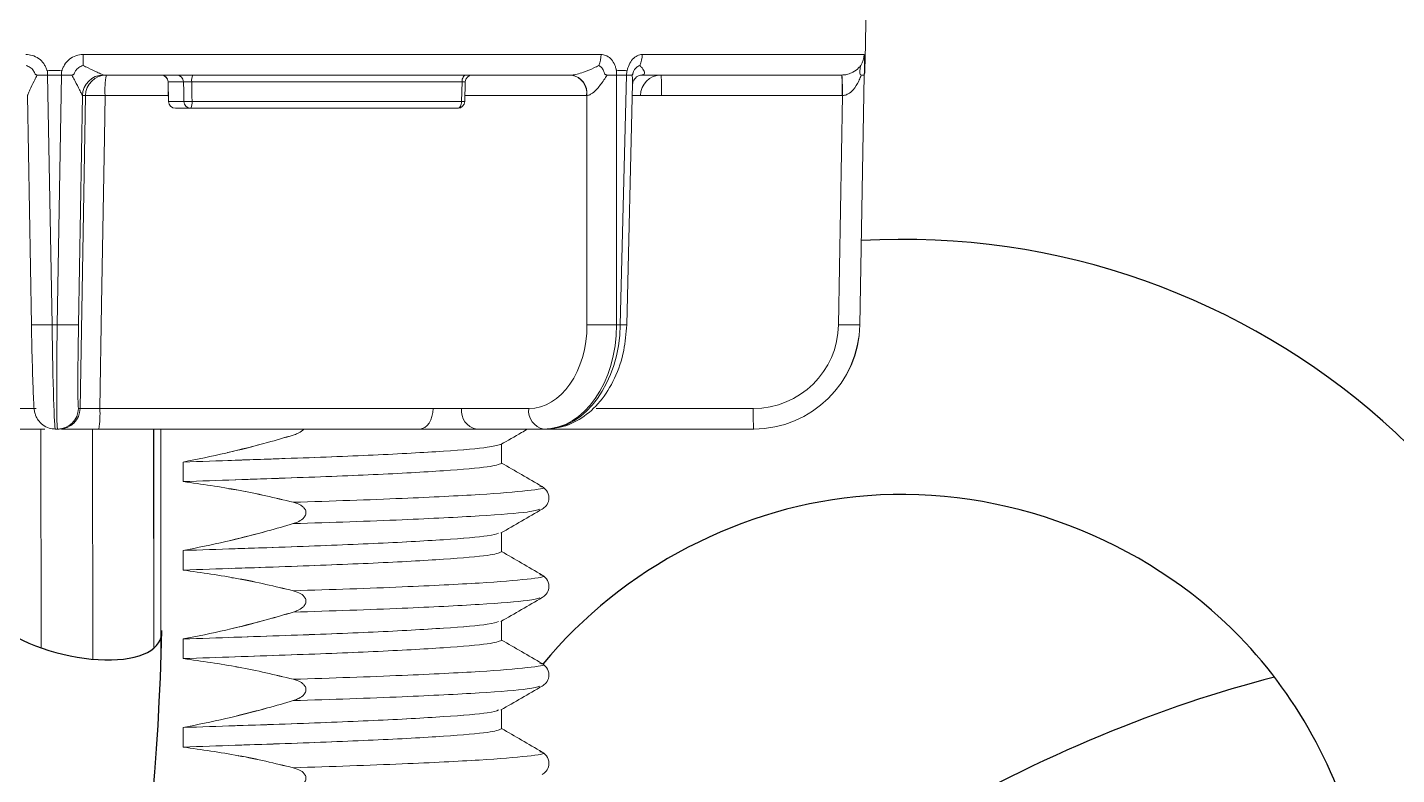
# Model space of a CAD drawing. Header units: inches. Extents: x 4.3 to 18.3, y 1.7 to 16.3.
# Drawn here: x 5.505 to 6.472, y 11.757 to 12.285 of the extents above; entities that cross this region are included whole.
import ezdxf

# ---------------------------------------------------------------- set-up
doc = ezdxf.new("R2010")
doc.units = ezdxf.units.IN
doc.header["$MEASUREMENT"] = 0
doc.layers.add('Object', color=4, linetype='Continuous')

msp = doc.modelspace()

# ---------------------------------------------------------------- linework, layer by layer
at = {"layer": 'Object', "color": 4, "linetype": 'Continuous', "lineweight": 15}
for p, q in [((6.096593, 12.261741), (6.097286, 12.301461)), ((5.544548, 12.265967), (5.91022, 12.265967)), ((5.939289, 12.265967), (6.095878, 12.265967)), ((5.512126, 12.251461), (5.511641, 12.250518)), ((5.512126, 12.251461), (5.519419, 12.251461)), ((5.519419, 12.251461), (5.522548, 12.075152)), ((5.519419, 12.251461), (5.529264, 12.251461)), ((5.526239, 12.075152), (5.529264, 12.251461)), ((5.529264, 12.251461), (5.536623, 12.251461)), ((5.537119, 12.250518), (5.536623, 12.251461)), ((5.55878, 12.251461), (5.558789, 12.251461)), ((5.889419, 12.251461), (5.558789, 12.251461)), ((5.889419, 12.251461), (5.8895, 12.251461)), ((5.91443, 12.251461), (5.913855, 12.250518)), ((5.91443, 12.251461), (5.921051, 12.251461)), ((5.921051, 12.251461), (5.928131, 12.251461)), ((5.921051, 12.251461), (5.921125, 12.075152)), ((5.92378, 12.075152), (5.928131, 12.251461)), ((5.928131, 12.251461), (5.932047, 12.251461)), ((5.932178, 12.250518), (5.932047, 12.251461)), ((5.938663, 12.251461), (5.938592, 12.251461)), ((6.080176, 12.251461), (5.938592, 12.251461)), ((6.080176, 12.251461), (6.080285, 12.251461)), ((6.095904, 12.251461), (6.092879, 12.075152)), ((6.092942, 12.075152), (6.096071, 12.251461)), ((6.093833, 12.251461), (6.093505, 12.250518)), ((6.093833, 12.251461), (6.095904, 12.251461)), ((6.095904, 12.251461), (6.096071, 12.251461)), ((5.604472, 12.24656), (5.604744, 12.232861)), ((5.604491, 12.24656), (5.604535, 12.246548)), ((5.615411, 12.246548), (5.604535, 12.246548)), ((5.812021, 12.246548), (5.621207, 12.246548)), ((5.811686, 12.232874), (5.812021, 12.246548)), ((5.813946, 12.232839), (5.814281, 12.246582)), ((5.92828, 12.075045), (5.932487, 12.245462)), ((5.50804, 12.075152), (5.505168, 12.236956)), ((5.544026, 12.236956), (5.54125, 12.075152)), ((5.542406, 12.015967), (5.546202, 12.236955)), ((5.54403, 12.236955), (5.544026, 12.236956)), ((5.546202, 12.236955), (5.54403, 12.236955)), ((5.60479, 12.236955), (5.560012, 12.236955)), ((5.604746, 12.232861), (5.604808, 12.232874)), ((5.604808, 12.232874), (5.615609, 12.232874)), ((5.621407, 12.232874), (5.811686, 12.232874)), ((5.900033, 12.236955), (5.814046, 12.236955)), ((5.900184, 12.236956), (5.900033, 12.236955)), ((5.900252, 12.075152), (5.900184, 12.236956)), ((5.937947, 12.236955), (5.932277, 12.236955)), ((6.080427, 12.236955), (5.952888, 12.236955)), ((6.077868, 12.075152), (6.080644, 12.236956)), ((6.080644, 12.236956), (6.080427, 12.236955)), ((5.620547, 12.227961), (5.609745, 12.227961)), ((5.808953, 12.227961), (5.620547, 12.227961)), ((5.522548, 12.075152), (5.526239, 12.075152)), ((5.921125, 12.075152), (5.92378, 12.075152)), ((6.092879, 12.075152), (6.092942, 12.075152)), ((5.541243, 12.015967), (5.542406, 12.015967)), ((5.556342, 12.015967), (5.619247, 12.015967)), ((5.619247, 12.015967), (5.791604, 12.015967)), ((5.811678, 12.015967), (5.859139, 12.015967)), ((5.906665, 12.015967), (5.93443, 12.015967)), ((5.949384, 12.015967), (6.017667, 12.015967)), ((5.514876, 11.846944), (5.514706, 12.001461)), ((5.526483, 12.001461), (5.524858, 12.001461)), ((5.527646, 12.001461), (5.526483, 12.001461)), ((5.551116, 12.001461), (5.551428, 11.838871)), ((5.620079, 12.001461), (5.555519, 12.001461)), ((5.594413, 11.846666), (5.594116, 12.001461)), ((5.594413, 11.846649), (5.594413, 12.001461)), ((5.599413, 11.835593), (5.599413, 12.001461)), ((5.782145, 12.001461), (5.620079, 12.001461)), ((5.869754, 12.001461), (5.822292, 12.001461)), ((5.870923, 12.001461), (5.869754, 12.001461)), ((5.919728, 12.001461), (5.870923, 12.001461)), ((6.017919, 12.001461), (5.949635, 12.001461)), ((6.017946, 12.001461), (6.017919, 12.001461)), ((5.839912, 11.977206), (5.839912, 11.990783)), ((5.839913, 11.977204), (5.839913, 11.990782)), ((5.61522, 11.978163), (5.61522, 11.964348)), ((5.615221, 11.978162), (5.615221, 11.964348)), ((5.839913, 11.914705), (5.839913, 11.928282)), ((5.839913, 11.914705), (5.839913, 11.928282)), ((5.615221, 11.915662), (5.615221, 11.901847)), ((5.839913, 11.852205), (5.839913, 11.865782)), ((5.839913, 11.852205), (5.839913, 11.865782)), ((5.615221, 11.853162), (5.615221, 11.839348)), ((5.839913, 11.789705), (5.839913, 11.803282)), ((5.839913, 11.789704), (5.839913, 11.803282)), ((5.615221, 11.790662), (5.615221, 11.776848))]:
    msp.add_line(p, q, dxfattribs=at)
at = {"layer": 'Object', "color": 4, "linetype": 'Continuous', "lineweight": 15, "flags": 128}
for points in [[(5.814756, 12.251461), (5.814228, 12.251367), (5.81372, 12.251088), (5.813251, 12.250636), (5.812839, 12.250027), (5.812498, 12.249284), (5.812243, 12.248434), (5.812082, 12.247511), (5.812021, 12.246548)], [(5.604535, 12.246548), (5.60467, 12.239796), (5.604808, 12.232874)], [(5.615609, 12.232874), (5.615509, 12.239799), (5.615411, 12.246548)], [(5.621207, 12.246548), (5.621353, 12.236551), (5.621407, 12.232874)], [(5.560012, 12.236955), (5.559522, 12.207435), (5.55756, 12.089357), (5.556342, 12.015967)], [(5.811686, 12.232874), (5.811625, 12.231911), (5.811464, 12.230987), (5.811209, 12.230138), (5.810869, 12.229395), (5.810457, 12.228785), (5.809988, 12.228333), (5.80948, 12.228055), (5.808953, 12.227961)], [(5.811686, 12.232874), (5.812457, 12.232858), (5.81309, 12.232846), (5.813562, 12.232839), (5.813853, 12.232837), (5.813952, 12.232839), (5.813952, 12.232839)], [(5.782145, 12.001461), (5.783971, 12.001738), (5.785727, 12.00256), (5.78735, 12.003896), (5.788776, 12.005694), (5.789954, 12.007889), (5.790838, 12.010397), (5.791395, 12.013124), (5.791604, 12.015967)]]:
    msp.add_lwpolyline(points, dxfattribs=at)
at = {"layer": 'Object', "color": 4, "linetype": 'Continuous', "lineweight": 15}
for centre, radius, start, end in [((4.878258, 12.265921), 0.66629, 359.335515, 0.003969), ((5.889929, 12.266061), 0.020291, 337.189087, 359.736123), ((5.920235, 12.266083), 0.019054, 335.54274, 359.652734), ((6.081101, 12.266224), 0.014779, 327.08908, 359.003828), ((6.053862, 12.27726), 0.535066, 182.435444, 182.763706), ((7.578088, 12.16851), 2.050502, 177.595889, 177.681531), ((5.558789, 12.236697), 0.014765, 90.031165, 178.994706), ((5.55879, 12.236699), 0.014762, 90.00254, 179.0057), ((5.560962, 12.236698), 0.014762, 90.002374, 179.005582), ((5.616798, 12.240524), 0.056898, 168.917858, 183.596726), ((5.599474, 12.246461), 0.005, 1.180349, 89.999145), ((5.599568, 12.246493), 0.004968, 0.636076, 89.651424), ((5.610444, 12.246493), 0.004968, 0.634868, 89.651781), ((5.628965, 12.247724), 0.007846, 151.558894, 188.619487), ((5.819285, 12.246461), 0.005, 89.996731, 178.663958), ((5.886999, 12.238553), 0.013133, 353.008535, 79.377696), ((5.887059, 12.238476), 0.013213, 353.393245, 79.355083), ((5.900198, 12.254122), 0.021022, 352.726031, 1.092139), ((5.907587, 12.255403), 0.02092, 349.138741, 357.590311), ((5.952672, 12.236734), 0.014726, 90.134662, 179.142915), ((5.741028, 12.240538), 0.211891, 359.030904, 2.954722), ((5.868607, 12.24054), 0.21185, 359.030381, 2.954955), ((5.869969, 12.238995), 0.210685, 359.445308, 3.392137), ((6.081532, 12.254765), 0.014746, 347.051858, 359.060297), ((6.081703, 12.254786), 0.014748, 346.968166, 358.977726), ((5.553107, 12.022086), 0.21498, 88.15932, 91.84068), ((5.609745, 12.232961), 0.005, 181.141644, 270), ((5.609776, 12.232929), 0.004968, 180.636828, 269.649821), ((5.620577, 12.232929), 0.004968, 180.63852, 269.648979), ((5.618508, 12.334154), 0.101321, 268.360405, 271.639595), ((5.613667, 12.231698), 0.007829, 331.488621, 8.636649), ((5.808953, 12.232961), 0.005, 270, 358.603032), ((5.945418, 11.973831), 0.263229, 88.373662, 91.626338), ((5.515294, 12.277211), 0.20219, 267.943933, 272.056067), ((5.533745, 12.296562), 0.221538, 268.058533, 271.941467), ((5.910689, 12.570941), 0.495899, 268.79409, 271.20591), ((5.961154, 13.559676), 1.484994, 268.557845, 268.731539), ((6.085374, 12.296565), 0.22154, 268.058549, 271.941451), ((5.526483, 12.016223), 0.014762, 270.002374, 359.005582), ((5.527646, 12.016223), 0.014762, 270.002824, 359.005132), ((5.491096, 12.012394), 0.065343, 350.368435, 3.134786), ((5.824713, 12.014368), 0.013133, 173.008535, 259.377696), ((5.872174, 12.014368), 0.013132, 173.008155, 259.378075), ((6.229552, 12.012383), 0.211914, 179.030829, 182.954217)]:
    msp.add_arc(centre, radius, start, end, dxfattribs=at)
at = {"layer": 'Object', "color": 3}
msp.add_arc((3.925841, 11.891124), 1.674493, 322.541115, 358.90703, dxfattribs=at)
at = {"layer": 'Object', "color": 2}
for centre, major_axis, ratio, start_param, end_param in [((6.124315, 11.625316), (0.413768, -0.299319), 0.9980137, 0.6893651, 2.2557504), ((5.641082, 9.597666), (1.075106, 2.206705), 0.3961917, 0.3207279, 0.7286122)]:
    msp.add_ellipse(centre, major_axis=major_axis, ratio=ratio, start_param=start_param, end_param=end_param, dxfattribs=at)
at = {"layer": 'Object', "color": 4, "linetype": 'Continuous', "lineweight": 15}
for centre, major_axis, ratio, start_param, end_param in [((5.509047, 12.076203), (-0.001052, 0.060236), 0.0170223, 1.5879525, 2.6038785), ((5.523806, 12.076461), (-0.001052, 0.075), 0.0170242, 1.5880109, 3.141354), ((5.527535, 12.076461), (0.001052, 0.075), 0.0170242, 1.5884883, 3.1418314), ((5.542294, 12.076203), (0.001052, 0.060236), 0.0170223, 1.5885468, 3.1418898), ((5.858383, 12.076203), (-0.001462, 0.060228), 0.6947524, 3.1247337, 4.6780767), ((5.868998, 12.076461), (-0.001462, 0.074993), 0.6948275, 3.1280491, 4.6813921), ((5.871679, 12.076461), (0.001462, 0.074993), 0.6948275, 3.1551362, 4.7084792), ((6.01765, 12.076203), (-0.031926, 0.051086), 0.9996693, 2.5831839, 4.136527), ((6.017901, 12.076461), (-0.036783, 0.065366), 0.9997207, 2.6291551, 4.1824981), ((6.017964, 12.076461), (0.036783, 0.065366), 0.9997207, 3.6540302, 5.2073733)]:
    msp.add_ellipse(centre, major_axis=major_axis, ratio=ratio, start_param=start_param, end_param=end_param, dxfattribs=at)
at = {"layer": 'Object', "color": 3}
msp.add_ellipse((5.532868, 11.87288), major_axis=(-0.066728, 0.01862), ratio=0.4353027, start_param=-0.2929029, end_param=3.3034226, dxfattribs=at)
at = {"layer": 'Object', "color": 4, "linetype": 'Continuous', "lineweight": 15}
for points, knots in [([(5.504127, 12.265967), (5.505619, 12.265841), (5.508807, 12.265573), (5.513262, 12.263328), (5.516292, 12.260312), (5.518013, 12.257422), (5.51868, 12.255711), (5.519053, 12.254741), (5.519187, 12.254559), (5.519244, 12.254527), (5.519267, 12.254523), (5.519278, 12.254523), (5.519279, 12.254523)], [0, 0, 0, 0, 0.220354, 0.4706048, 0.7192407, 0.8427772, 0.9657641, 0.9903463, 0.9965871, 0.9983343, 0.9997902, 1, 1, 1, 1]), ([(5.504253, 12.258194), (5.504289, 12.258183), (5.505333, 12.257871), (5.5073, 12.256939), (5.509641, 12.254835), (5.510256, 12.252592), (5.511173, 12.251686), (5.51166, 12.251488), (5.511981, 12.251469), (5.512126, 12.251461)], [0, 0, 0, 0, 0.0104871, 0.3005974, 0.5927815, 0.8425882, 0.8982453, 0.9538129, 1, 1, 1, 1]), ([(5.52939, 12.254523), (5.529396, 12.254523), (5.529411, 12.254524), (5.529442, 12.254534), (5.529501, 12.254579), (5.529653, 12.254814), (5.53003, 12.255852), (5.531083, 12.258424), (5.533702, 12.261971), (5.538092, 12.264882), (5.54195, 12.265898), (5.544101, 12.265955), (5.544548, 12.265967)], [0, 0, 0, 0, 0.0008414, 0.0022515, 0.0046616, 0.0116494, 0.0430991, 0.16805, 0.4225824, 0.6814968, 0.9338879, 1, 1, 1, 1]), ([(5.536623, 12.251461), (5.536642, 12.251461), (5.536874, 12.251463), (5.53729, 12.251535), (5.537814, 12.251857), (5.538224, 12.252386), (5.538681, 12.253436), (5.539525, 12.255099), (5.541523, 12.256981), (5.543392, 12.25786), (5.544467, 12.258183), (5.544503, 12.258194)], [0, 0, 0, 0, 0.0060039, 0.0724332, 0.1278669, 0.1829916, 0.2548934, 0.440012, 0.6890412, 0.989523, 1, 1, 1, 1]), ([(5.544503, 12.258194), (5.545698, 12.25762), (5.549166, 12.255955), (5.553757, 12.253733), (5.557192, 12.252115), (5.558515, 12.251534), (5.558712, 12.25148), (5.55878, 12.251461)], [0, 0, 0, 0, 0.1962344, 0.5694085, 0.7986263, 0.9302402, 1, 1, 1, 1]), ([(5.8895, 12.251461), (5.890238, 12.251516), (5.891397, 12.251602), (5.894261, 12.252245), (5.898892, 12.253733), (5.904073, 12.255955), (5.907465, 12.25762), (5.908633, 12.258194)], [0, 0, 0, 0, 0.1282352, 0.201279, 0.4305229, 0.8037412, 1, 1, 1, 1]), ([(5.908633, 12.258194), (5.908655, 12.258183), (5.909292, 12.257871), (5.910498, 12.256939), (5.912124, 12.254835), (5.912439, 12.252592), (5.913372, 12.251686), (5.913906, 12.251488), (5.914267, 12.251469), (5.91443, 12.251461)], [0, 0, 0, 0, 0.01048732, 0.30059745, 0.5927864, 0.84259403, 0.89824595, 0.95381562, 1, 1, 1, 1]), ([(5.91022, 12.265967), (5.911327, 12.265841), (5.913692, 12.265573), (5.91694, 12.263328), (5.919116, 12.260312), (5.920333, 12.257422), (5.920796, 12.255711), (5.921055, 12.254741), (5.92115, 12.254559), (5.921191, 12.254527), (5.921207, 12.254523), (5.921215, 12.254523), (5.921216, 12.254523)], [0, 0, 0, 0, 0.2203549, 0.4706065, 0.7192448, 0.84278, 0.9657676, 0.9903493, 0.9965903, 0.9983369, 0.9997903, 1, 1, 1, 1]), ([(5.928488, 12.254523), (5.928492, 12.254523), (5.928503, 12.254524), (5.928524, 12.254534), (5.928567, 12.254578), (5.928678, 12.254814), (5.92896, 12.255852), (5.929741, 12.258424), (5.931644, 12.261971), (5.934775, 12.264882), (5.937484, 12.265898), (5.938978, 12.265955), (5.939289, 12.265967)], [0, 0, 0, 0, 0.0008386, 0.0022484, 0.0046616, 0.011647, 0.0430968, 0.1680491, 0.4225802, 0.6814969, 0.933887, 1, 1, 1, 1]), ([(5.932047, 12.251461), (5.932054, 12.251461), (5.932129, 12.251464), (5.932266, 12.251538), (5.932464, 12.251866), (5.93266, 12.252403), (5.932962, 12.253458), (5.933609, 12.255122), (5.93514, 12.25699), (5.936666, 12.257863), (5.937549, 12.258183), (5.937579, 12.258194)], [0, 0, 0, 0, 0.0072032, 0.0732654, 0.1290907, 0.1845801, 0.2574603, 0.4422403, 0.69185, 0.9895253, 1, 1, 1, 1]), ([(5.937579, 12.258194), (5.938119, 12.25762), (5.939684, 12.255955), (5.941034, 12.253733), (5.940861, 12.252115), (5.939829, 12.251534), (5.938963, 12.25148), (5.938663, 12.251461)], [0, 0, 0, 0, 0.1962331, 0.569407, 0.7986249, 0.9302359, 1, 1, 1, 1]), ([(6.080285, 12.251461), (6.081194, 12.251516), (6.082621, 12.251602), (6.085325, 12.252245), (6.088833, 12.253733), (6.091663, 12.255955), (6.093035, 12.25762), (6.093508, 12.258194)], [0, 0, 0, 0, 0.1282329, 0.2012761, 0.4305215, 0.8037458, 1, 1, 1, 1]), ([(6.093508, 12.258194), (6.093503, 12.258183), (6.093359, 12.257871), (6.093097, 12.256939), (6.093057, 12.254835), (6.092887, 12.252592), (6.093289, 12.251686), (6.093557, 12.251488), (6.093747, 12.251469), (6.093833, 12.251461)], [0, 0, 0, 0, 0.0104934, 0.3006041, 0.5927884, 0.8425984, 0.898251, 0.9538186, 1, 1, 1, 1]), ([(6.095878, 12.265967), (6.095951, 12.265841), (6.096108, 12.265573), (6.096246, 12.263328), (6.096293, 12.260312), (6.096293, 12.257422), (6.096281, 12.255711), (6.096274, 12.254741), (6.096275, 12.254559), (6.096276, 12.254527), (6.096276, 12.254523), (6.096276, 12.254523), (6.096277, 12.254523)], [0, 0, 0, 0, 0.2203519, 0.4706042, 0.7192442, 0.8427797, 0.9657688, 0.9903527, 0.9965935, 0.9983342, 0.9997902, 1, 1, 1, 1]), ([(6.096449, 12.254523), (6.096449, 12.254523), (6.096449, 12.254524), (6.096449, 12.254534), (6.096451, 12.254578), (6.096456, 12.254814), (6.096477, 12.255855), (6.096526, 12.258368), (6.096582, 12.260778), (6.096593, 12.261736), (6.096593, 12.261741)], [0, 0, 0, 0, 0.0019845, 0.00531, 0.0110015, 0.0274775, 0.1016526, 0.3963575, 0.996677, 1, 1, 1, 1]), ([(6.09648, 12.256019), (6.096483, 12.256129), (6.096512, 12.257592), (6.096537, 12.258839), (6.096559, 12.259993)], [0, 0, 0, 0, 0.0747313, 1, 1, 1, 1]), ([(5.511641, 12.250518), (5.511059, 12.249373), (5.509369, 12.246047), (5.507208, 12.241612), (5.505696, 12.238344), (5.505193, 12.237138), (5.505175, 12.237004), (5.505168, 12.236956)], [0, 0, 0, 0, 0.1958177, 0.5688637, 0.7974963, 0.9259704, 1, 1, 1, 1]), ([(5.519279, 12.254523), (5.520773, 12.25457), (5.524142, 12.254676), (5.527513, 12.254578), (5.52939, 12.254523)], [0, 0, 0, 0, 0.4431628, 1, 1, 1, 1]), ([(5.544026, 12.236956), (5.543968, 12.237073), (5.543874, 12.237263), (5.543222, 12.238577), (5.541702, 12.241611), (5.53945, 12.246047), (5.537716, 12.249373), (5.537119, 12.250518)], [0, 0, 0, 0, 0.1256624, 0.2024209, 0.4310744, 0.80416, 1, 1, 1, 1]), ([(5.913855, 12.250518), (5.913125, 12.249373), (5.911004, 12.246047), (5.907558, 12.241612), (5.903882, 12.238344), (5.901561, 12.237138), (5.900553, 12.237004), (5.900184, 12.236956)], [0, 0, 0, 0, 0.1958167, 0.5688625, 0.7974956, 0.9259673, 1, 1, 1, 1]), ([(5.921216, 12.254523), (5.922298, 12.25457), (5.924739, 12.254676), (5.927147, 12.254578), (5.928488, 12.254523)], [0, 0, 0, 0, 0.4431615, 1, 1, 1, 1]), ([(5.932326, 12.245466), (5.932389, 12.246004), (5.932576, 12.247586), (5.932336, 12.249353), (5.932178, 12.250518)], [0, 0, 0, 0, 0.3403171, 1, 1, 1, 1]), ([(5.932516, 12.245406), (5.932515, 12.245638), (5.932511, 12.246201), (5.934315, 12.249802), (5.937505, 12.251497), (5.938797, 12.251439), (5.938596, 12.251462), (5.93859, 12.251462)], [0, 0, 0, 0, 0.2083181, 0.5041959, 0.8537683, 0.9961818, 1, 1, 1, 1]), ([(6.093505, 12.250518), (6.093054, 12.249373), (6.091745, 12.246047), (6.089032, 12.241612), (6.085345, 12.238344), (6.082566, 12.237138), (6.081159, 12.237004), (6.080644, 12.236956)], [0, 0, 0, 0, 0.1958177, 0.5688637, 0.797495, 0.9259686, 1, 1, 1, 1]), ([(6.096277, 12.254523), (6.096313, 12.25457), (6.096396, 12.254676), (6.09643, 12.254578), (6.096449, 12.254523)], [0, 0, 0, 0, 0.4431667, 1, 1, 1, 1]), ([(5.615411, 12.246548), (5.615554, 12.246557), (5.615839, 12.246575), (5.616925, 12.246587), (5.618356, 12.246584), (5.619863, 12.246571), (5.620815, 12.246555), (5.621207, 12.246548)], [0, 0, 0, 0, 0.2127105, 0.4253651, 0.6379744, 0.8505898, 1, 1, 1, 1]), ([(5.812021, 12.246548), (5.812459, 12.246557), (5.813336, 12.246575), (5.814139, 12.246587), (5.814229, 12.246584), (5.814272, 12.246582)], [0, 0, 0, 0, 0.3394969, 0.6789072, 1, 1, 1, 1]), ([(5.870923, 12.001461), (5.874421, 12.001711), (5.883365, 12.00235), (5.896992, 12.008623), (5.910187, 12.02052), (5.920374, 12.036932), (5.926785, 12.055741), (5.92781, 12.068968), (5.92828, 12.075045)], [0, 0, 0, 0, 0.1124936, 0.2875654, 0.4647598, 0.6490252, 0.8387275, 1, 1, 1, 1]), ([(5.509435, 12.02462), (5.509504, 12.023169), (5.509769, 12.017624), (5.509524, 12.017017), (5.510582, 12.0122), (5.51146, 12.009737), (5.513425, 12.006524), (5.516963, 12.003418), (5.521108, 12.001692), (5.523842, 12.001523), (5.524858, 12.001461)], [0, 0, 0, 0, 0.1453748, 0.5556956, 0.6031769, 0.6547759, 0.7337606, 0.8337279, 0.9382015, 1, 1, 1, 1]), ([(5.511261, 12.015967), (5.511127, 12.015943), (5.510858, 12.015895), (5.508389, 12.015868), (5.5047, 12.015878), (5.500915, 12.015919), (5.498551, 12.015956), (5.497827, 12.015967)], [0, 0, 0, 0, 0.225171, 0.4502988, 0.6753818, 0.9004904, 1, 1, 1, 1]), ([(5.556342, 12.015967), (5.554693, 12.015943), (5.551397, 12.015895), (5.547122, 12.015868), (5.543994, 12.015878), (5.542598, 12.015919), (5.542451, 12.015956), (5.542406, 12.015967)], [0, 0, 0, 0, 0.2251738, 0.4502986, 0.6753829, 0.9004883, 1, 1, 1, 1]), ([(5.811678, 12.015967), (5.810407, 12.015943), (5.807866, 12.015895), (5.802962, 12.015868), (5.797945, 12.015878), (5.794084, 12.015919), (5.792186, 12.015956), (5.791604, 12.015967)], [0, 0, 0, 0, 0.2251715, 0.4502988, 0.6753836, 0.9004884, 1, 1, 1, 1]), ([(5.949384, 12.015967), (5.947721, 12.015943), (5.944396, 12.015895), (5.93993, 12.015868), (5.936524, 12.015878), (5.934849, 12.015919), (5.934529, 12.015956), (5.93443, 12.015967)], [0, 0, 0, 0, 0.2251738, 0.4502962, 0.6753805, 0.9004837, 1, 1, 1, 1]), ([(5.499151, 12.001461), (5.500595, 12.001461), (5.505306, 12.001461), (5.512032, 12.001461), (5.515881, 12.001461), (5.517418, 12.001461)], [0, 0, 0, 0, 0.2098499, 0.6846393, 1, 1, 1, 1]), ([(5.529311, 12.001461), (5.529872, 12.001461), (5.53135, 12.001461), (5.537174, 12.001461), (5.545607, 12.001461), (5.552215, 12.001461), (5.555519, 12.001461)], [0, 0, 0, 0, 0.1691201, 0.4460548, 0.7230289, 1, 1, 1, 1]), ([(5.692854, 11.997132), (5.686843, 11.995384), (5.671051, 11.990791), (5.645225, 11.98416), (5.625228, 11.980163), (5.61522, 11.978163)], [0, 0, 0, 0, 0.2349028, 0.6171223, 1, 1, 1, 1]), ([(5.692855, 11.997132), (5.686847, 11.995372), (5.671485, 11.990872), (5.655935, 11.987072), (5.646467, 11.984758)], [0, 0, 0, 0, 0.3911406, 1, 1, 1, 1]), ([(5.700446, 12.001461), (5.700176, 12.001142), (5.69887, 11.999825), (5.696298, 11.998291), (5.693902, 11.997485), (5.692854, 11.997132)], [0.64636938, 0.64636938, 0.64636938, 0.64636938, 0.69631292, 0.86720098, 1, 1, 1, 1]), ([(5.782145, 12.001461), (5.783309, 12.001461), (5.787104, 12.001461), (5.794827, 12.001461), (5.80486, 12.001461), (5.814667, 12.001461), (5.81975, 12.001461), (5.822292, 12.001461)], [0, 0, 0, 0, 0.0994923, 0.3245952, 0.5497085, 0.7748557, 1, 1, 1, 1]), ([(5.815167, 12.001461), (5.81534, 12.001461), (5.815789, 12.001461), (5.818747, 12.001461), (5.822623, 12.001461), (5.82378, 12.001461)], [0, 0, 0, 0, 0.3051176, 0.7924904, 1, 1, 1, 1]), ([(5.839486, 11.990535), (5.844341, 11.993341), (5.850641, 11.996984), (5.856941, 12.000625), (5.858386, 12.001461)], [0, 0, 0, 0, 0.49998092, 0.64883838, 0.64883838, 0.64883838, 0.64883838]), ([(5.919728, 12.001461), (5.919925, 12.001461), (5.920567, 12.001461), (5.923919, 12.001461), (5.930731, 12.001461), (5.939661, 12.001461), (5.946311, 12.001461), (5.949635, 12.001461)], [0, 0, 0, 0, 0.0994932, 0.3245945, 0.5497082, 0.7748563, 1, 1, 1, 1]), ([(5.839486, 11.990535), (5.83618, 11.989873), (5.832305, 11.988392), (5.801686, 11.985811), (5.75254, 11.983055), (5.689146, 11.980625), (5.639858, 11.978983), (5.61522, 11.978163)], [0, 0, 0, 0, 0.1639951, 0.3771491, 0.5903029, 0.7952029, 1, 1, 1, 1]), ([(5.646661, 11.979232), (5.660448, 11.979694), (5.698719, 11.980976), (5.752379, 11.983053), (5.801732, 11.98581), (5.832298, 11.988391), (5.836178, 11.989872), (5.839486, 11.990535)], [0, 0, 0, 0, 0.1267208, 0.3517386, 0.5858208, 0.8199032, 1, 1, 1, 1]), ([(5.839912, 11.977206), (5.837947, 11.976398), (5.833948, 11.974755), (5.80183, 11.971998), (5.752503, 11.96924), (5.689155, 11.966812), (5.639861, 11.965169), (5.61522, 11.964348)], [0, 0, 0, 0, 0.1975998, 0.4021857, 0.6067714, 0.8034351, 1, 1, 1, 1]), ([(5.839913, 11.977205), (5.837948, 11.976398), (5.833949, 11.974754), (5.801831, 11.971997), (5.752504, 11.969239), (5.689156, 11.966811), (5.639862, 11.965169), (5.615221, 11.964348)], [0, 0, 0, 0, 0.1975998, 0.4021857, 0.6067714, 0.8034351, 1, 1, 1, 1]), ([(5.647145, 11.965434), (5.660768, 11.96589), (5.698871, 11.967167), (5.752338, 11.969239), (5.801876, 11.971997), (5.833938, 11.974754), (5.837945, 11.976397), (5.839913, 11.977204)], [0, 0, 0, 0, 0.1198763, 0.3353116, 0.5594252, 0.7835391, 1, 1, 1, 1]), ([(5.868625, 11.960845), (5.863769, 11.963651), (5.854198, 11.969183), (5.844628, 11.974716), (5.839912, 11.977442)], [0, 0, 0, 0, 0.5073275, 1, 1, 1, 1]), ([(5.868626, 11.960844), (5.86377, 11.96365), (5.854199, 11.969183), (5.844629, 11.974716), (5.839913, 11.977441)], [0, 0, 0, 0, 0.5073319, 1, 1, 1, 1]), ([(5.868626, 11.960843), (5.86377, 11.96365), (5.854199, 11.969182), (5.844629, 11.974716), (5.839913, 11.977441)], [0, 0, 0, 0, 0.5073306, 1, 1, 1, 1]), ([(5.61522, 11.964348), (5.62824, 11.962499), (5.647795, 11.95972), (5.673602, 11.954368), (5.686435, 11.951273), (5.692854, 11.949724)], [0, 0, 0, 0, 0.498967, 0.7493785, 1, 1, 1, 1]), ([(5.615221, 11.964348), (5.628241, 11.962498), (5.647796, 11.959719), (5.673603, 11.954368), (5.686436, 11.951272), (5.692855, 11.949724)], [0, 0, 0, 0, 0.498967, 0.7493785, 1, 1, 1, 1]), ([(5.64736, 11.95932), (5.649638, 11.958977), (5.65844, 11.957652), (5.673595, 11.954321), (5.686434, 11.951256), (5.692855, 11.949723)], [0, 0, 0, 0, 0.1485592, 0.5741009, 1, 1, 1, 1]), ([(5.866944, 11.960869), (5.867728, 11.960715), (5.872704, 11.959738), (5.860161, 11.957964), (5.827958, 11.955193), (5.78072, 11.952845), (5.734016, 11.951026), (5.706446, 11.950154), (5.692855, 11.949724)], [0, 0, 0, 0, 0.042766, 0.2713804, 0.5080743, 0.7447683, 0.8741847, 1, 1, 1, 1]), ([(5.692855, 11.949723), (5.706446, 11.950153), (5.734016, 11.951026), (5.78072, 11.952845), (5.827958, 11.955193), (5.860161, 11.957964), (5.872704, 11.959737), (5.867728, 11.960715), (5.866944, 11.960869)], [0, 0, 0, 0, 0.1258153, 0.2552316, 0.4919257, 0.7286196, 0.957234, 1, 1, 1, 1]), ([(5.868625, 11.944879), (5.869612, 11.94558), (5.871728, 11.947082), (5.873811, 11.95161), (5.872887, 11.957446), (5.870068, 11.959694), (5.868627, 11.960843)], [0, 0, 0, 0, 0.2111633, 0.4528235, 0.7202529, 1, 1, 1, 1]), ([(5.868625, 11.944879), (5.869612, 11.945579), (5.871728, 11.947082), (5.873811, 11.95161), (5.872887, 11.957446), (5.870068, 11.959694), (5.868627, 11.960843)], [0, 0, 0, 0, 0.2111631, 0.4528232, 0.7202524, 1, 1, 1, 1]), ([(5.692855, 11.949724), (5.694683, 11.949162), (5.69727, 11.948367), (5.70009, 11.946288), (5.701405, 11.944604), (5.701917, 11.942833), (5.701793, 11.941299), (5.701066, 11.939608), (5.699221, 11.937533), (5.696299, 11.935791), (5.693903, 11.934984), (5.692855, 11.934632)], [0, 0, 0, 0, 0.2273193, 0.3218047, 0.4171655, 0.4780342, 0.5390802, 0.5981267, 0.6963129, 0.867201, 1, 1, 1, 1]), ([(5.692855, 11.949723), (5.694683, 11.949162), (5.69727, 11.948366), (5.70009, 11.946288), (5.701405, 11.944604), (5.701917, 11.942833), (5.701793, 11.941299), (5.701066, 11.939608), (5.699221, 11.937533), (5.6963, 11.93579), (5.693903, 11.934984), (5.692855, 11.934631)], [0, 0, 0, 0, 0.2273187, 0.3218061, 0.4171571, 0.478037, 0.5390713, 0.5981285, 0.6963163, 0.8672014, 1, 1, 1, 1]), ([(5.866918, 11.944848), (5.86505, 11.944193), (5.860797, 11.942701), (5.827169, 11.940101), (5.780827, 11.937753), (5.733997, 11.935934), (5.70644, 11.935062), (5.692855, 11.934632)], [0, 0, 0, 0, 0.2027508, 0.4617393, 0.7207278, 0.862334, 1, 1, 1, 1]), ([(5.692855, 11.934631), (5.70644, 11.935061), (5.733997, 11.935934), (5.780827, 11.937753), (5.827169, 11.940101), (5.860797, 11.942701), (5.86505, 11.944193), (5.866918, 11.944848)], [0, 0, 0, 0, 0.137666, 0.2792722, 0.5382608, 0.7972493, 1, 1, 1, 1]), ([(5.839486, 11.928035), (5.844341, 11.930841), (5.85405, 11.936455), (5.86376, 11.942068), (5.868616, 11.944874)], [0, 0, 0, 0, 0.4999819, 1, 1, 1, 1]), ([(5.839486, 11.928035), (5.844341, 11.930841), (5.85405, 11.936455), (5.86376, 11.942067), (5.868616, 11.944874)], [0, 0, 0, 0, 0.4999766, 1, 1, 1, 1]), ([(5.692855, 11.934632), (5.686844, 11.932883), (5.671053, 11.92829), (5.645226, 11.921659), (5.625229, 11.917662), (5.615221, 11.915662)], [0, 0, 0, 0, 0.2349036, 0.6171219, 1, 1, 1, 1]), ([(5.692855, 11.934631), (5.686847, 11.93287), (5.672205, 11.928577), (5.657382, 11.924949), (5.648641, 11.922811)], [0, 0, 0, 0, 0.4103093, 1, 1, 1, 1]), ([(5.837865, 11.928017), (5.836181, 11.927373), (5.832306, 11.925891), (5.801687, 11.92331), (5.752541, 11.920554), (5.689147, 11.918125), (5.639859, 11.916482), (5.615221, 11.915662)], [0, 0, 0, 0, 0.1639951, 0.3771491, 0.5903029, 0.7952029, 1, 1, 1, 1]), ([(5.648852, 11.916806), (5.661887, 11.917243), (5.699388, 11.9185), (5.752363, 11.920553), (5.801736, 11.92331), (5.832298, 11.925891), (5.836178, 11.927372), (5.837865, 11.928017)], [0, 0, 0, 0, 0.1207042, 0.3472724, 0.5829673, 0.8186624, 1, 1, 1, 1]), ([(5.839913, 11.914705), (5.837948, 11.913897), (5.833949, 11.912254), (5.801831, 11.909497), (5.752504, 11.90674), (5.689156, 11.904311), (5.639862, 11.902668), (5.615221, 11.901847)], [0, 0, 0, 0, 0.1975998, 0.4021857, 0.6067714, 0.8034351, 1, 1, 1, 1]), ([(5.649336, 11.903009), (5.662206, 11.90344), (5.699541, 11.904692), (5.752323, 11.906738), (5.801881, 11.909498), (5.833937, 11.912254), (5.837945, 11.913897), (5.839913, 11.914705)], [0, 0, 0, 0, 0.1140726, 0.3309286, 0.5565201, 0.7821117, 1, 1, 1, 1]), ([(5.868626, 11.898344), (5.86377, 11.90115), (5.854199, 11.906683), (5.844629, 11.912216), (5.839913, 11.914942)], [0, 0, 0, 0, 0.5073296, 1, 1, 1, 1]), ([(5.868626, 11.898343), (5.86377, 11.90115), (5.854199, 11.906682), (5.844629, 11.912215), (5.839913, 11.914941)], [0, 0, 0, 0, 0.5073306, 1, 1, 1, 1]), ([(5.615221, 11.901847), (5.628242, 11.899998), (5.647796, 11.89722), (5.673603, 11.891867), (5.686436, 11.888772), (5.692855, 11.887223)], [0, 0, 0, 0, 0.4989663, 0.7493785, 1, 1, 1, 1]), ([(5.649566, 11.896475), (5.651107, 11.89624), (5.659172, 11.895014), (5.673594, 11.891813), (5.686433, 11.888754), (5.692855, 11.887223)], [0, 0, 0, 0, 0.1056293, 0.55262556, 1, 1, 1, 1]), ([(5.866944, 11.898369), (5.867728, 11.898215), (5.872704, 11.897237), (5.860161, 11.895465), (5.827958, 11.892693), (5.78072, 11.890345), (5.734016, 11.888526), (5.706446, 11.887653), (5.692855, 11.887223)], [0, 0, 0, 0, 0.042766, 0.2713804, 0.5080743, 0.7447684, 0.8741847, 1, 1, 1, 1]), ([(5.692855, 11.887223), (5.706446, 11.887653), (5.734016, 11.888525), (5.78072, 11.890345), (5.827958, 11.892693), (5.860161, 11.895465), (5.872704, 11.897237), (5.867728, 11.898215), (5.866944, 11.898369)], [0, 0, 0, 0, 0.1258153, 0.2552317, 0.4919257, 0.7286197, 0.957234, 1, 1, 1, 1]), ([(5.868625, 11.882379), (5.869612, 11.88308), (5.871728, 11.884582), (5.873811, 11.88911), (5.872887, 11.894946), (5.870068, 11.897194), (5.868627, 11.898343)], [0, 0, 0, 0, 0.2111633, 0.4528235, 0.7202529, 1, 1, 1, 1]), ([(5.868625, 11.882379), (5.869612, 11.88308), (5.871728, 11.884581), (5.873811, 11.889109), (5.872887, 11.894946), (5.870068, 11.897194), (5.868627, 11.898343)], [0, 0, 0, 0, 0.2111603, 0.45282, 0.7202529, 1, 1, 1, 1]), ([(5.692855, 11.887223), (5.694683, 11.886662), (5.69727, 11.885867), (5.700089, 11.883788), (5.701405, 11.882104), (5.701916, 11.880333), (5.701793, 11.878799), (5.701066, 11.877108), (5.699221, 11.875033), (5.6963, 11.873291), (5.693903, 11.872484), (5.692855, 11.872132)], [0, 0, 0, 0, 0.22732015, 0.32180582, 0.41715749, 0.47803777, 0.5390723, 0.59811897, 0.69630555, 0.8672005, 1, 1, 1, 1]), ([(5.692855, 11.887223), (5.694683, 11.886662), (5.69727, 11.885867), (5.700089, 11.883787), (5.701405, 11.882104), (5.701917, 11.880333), (5.701793, 11.878799), (5.701066, 11.877108), (5.699221, 11.875033), (5.6963, 11.87329), (5.693903, 11.872484), (5.692855, 11.872131)], [0, 0, 0, 0, 0.2273147, 0.3218093, 0.4171605, 0.4780291, 0.5390753, 0.5981216, 0.6963096, 0.8672012, 1, 1, 1, 1]), ([(5.866918, 11.882349), (5.86505, 11.881693), (5.860797, 11.880201), (5.827169, 11.877602), (5.780827, 11.875253), (5.733997, 11.873434), (5.70644, 11.872562), (5.692855, 11.872132)], [0, 0, 0, 0, 0.2027508, 0.4617392, 0.7207278, 0.862334, 1, 1, 1, 1]), ([(5.692855, 11.872131), (5.70644, 11.872561), (5.733997, 11.873434), (5.780827, 11.875253), (5.827169, 11.877601), (5.860797, 11.880201), (5.86505, 11.881693), (5.866918, 11.882348)], [0, 0, 0, 0, 0.137666, 0.2792723, 0.5382607, 0.7972493, 1, 1, 1, 1]), ([(5.839486, 11.865535), (5.844341, 11.868341), (5.85405, 11.873955), (5.86376, 11.879568), (5.868616, 11.882374)], [0, 0, 0, 0, 0.49997751, 1, 1, 1, 1]), ([(5.839486, 11.865535), (5.844341, 11.868341), (5.85405, 11.873955), (5.86376, 11.879567), (5.868616, 11.882374)], [0, 0, 0, 0, 0.4999809, 1, 1, 1, 1]), ([(5.692855, 11.872132), (5.686844, 11.870383), (5.671052, 11.86579), (5.645226, 11.859159), (5.625229, 11.855162), (5.615221, 11.853162)], [0, 0, 0, 0, 0.2349028, 0.6171223, 1, 1, 1, 1]), ([(5.692855, 11.872131), (5.686848, 11.870368), (5.672924, 11.866281), (5.658829, 11.862827), (5.650815, 11.860863)], [0, 0, 0, 0, 0.4314557, 1, 1, 1, 1]), ([(5.837865, 11.865517), (5.836181, 11.864873), (5.832306, 11.863391), (5.801687, 11.860809), (5.752541, 11.858054), (5.689147, 11.855624), (5.639859, 11.853982), (5.615221, 11.853162)], [0, 0, 0, 0, 0.1639951, 0.3771491, 0.5903029, 0.7952029, 1, 1, 1, 1]), ([(5.651043, 11.854381), (5.663326, 11.854793), (5.700059, 11.856025), (5.752348, 11.858052), (5.80174, 11.86081), (5.832297, 11.86339), (5.836178, 11.864872), (5.837865, 11.865517)], [0, 0, 0, 0, 0.1146043, 0.3427442, 0.5800742, 0.8174044, 1, 1, 1, 1]), ([(5.839913, 11.852205), (5.837948, 11.851397), (5.833949, 11.849754), (5.801831, 11.846997), (5.752504, 11.844239), (5.689156, 11.841811), (5.639862, 11.840169), (5.615221, 11.839348)], [0, 0, 0, 0, 0.1975998, 0.4021857, 0.6067714, 0.8034351, 1, 1, 1, 1]), ([(5.651527, 11.840583), (5.663645, 11.84099), (5.700211, 11.842217), (5.752307, 11.844238), (5.801885, 11.846997), (5.833936, 11.849754), (5.837944, 11.851397), (5.839913, 11.852205)], [0, 0, 0, 0, 0.1081919, 0.3264873, 0.5535762, 0.7806654, 1, 1, 1, 1]), ([(5.868626, 11.835844), (5.86377, 11.83865), (5.854199, 11.844183), (5.844629, 11.849716), (5.839913, 11.852442)], [0, 0, 0, 0, 0.5073275, 1, 1, 1, 1]), ([(5.868626, 11.835844), (5.86377, 11.83865), (5.854199, 11.844183), (5.844629, 11.849715), (5.839913, 11.852441)], [0, 0, 0, 0, 0.5073328, 1, 1, 1, 1]), ([(5.615221, 11.839348), (5.628241, 11.837498), (5.647796, 11.834719), (5.673603, 11.829368), (5.686436, 11.826272), (5.692855, 11.824724)], [0, 0, 0, 0, 0.498967, 0.7493785, 1, 1, 1, 1]), ([(5.651771, 11.833629), (5.652577, 11.833505), (5.659903, 11.832377), (5.673592, 11.829303), (5.686433, 11.82625), (5.692855, 11.824723)], [0, 0, 0, 0, 0.0581422, 0.5288728, 1, 1, 1, 1]), ([(5.866944, 11.835869), (5.867728, 11.835715), (5.872704, 11.834737), (5.860161, 11.832965), (5.827958, 11.830193), (5.78072, 11.827846), (5.734016, 11.826025), (5.706446, 11.825153), (5.692855, 11.824724)], [0, 0, 0, 0, 0.042766, 0.2713804, 0.5080744, 0.7447683, 0.8741847, 1, 1, 1, 1]), ([(5.692855, 11.824723), (5.706446, 11.825153), (5.734016, 11.826026), (5.78072, 11.827845), (5.827958, 11.830193), (5.860161, 11.832964), (5.872704, 11.834738), (5.867728, 11.835715), (5.866944, 11.835869)], [0, 0, 0, 0, 0.1258153, 0.2552317, 0.4919257, 0.7286197, 0.957234, 1, 1, 1, 1]), ([(5.868625, 11.819879), (5.869612, 11.82058), (5.871728, 11.822082), (5.873811, 11.82661), (5.872887, 11.832446), (5.870068, 11.834694), (5.868627, 11.835843)], [0, 0, 0, 0, 0.21116048, 0.45282031, 0.72025338, 1, 1, 1, 1]), ([(5.868625, 11.819879), (5.869612, 11.82058), (5.871728, 11.822082), (5.873811, 11.82661), (5.872887, 11.832446), (5.870068, 11.834694), (5.868627, 11.835843)], [0, 0, 0, 0, 0.2111631, 0.4528232, 0.7202524, 1, 1, 1, 1]), ([(5.692855, 11.824724), (5.694683, 11.824162), (5.69727, 11.823367), (5.700089, 11.821288), (5.701405, 11.819604), (5.701917, 11.817833), (5.701793, 11.816299), (5.701066, 11.814608), (5.699221, 11.812533), (5.6963, 11.810791), (5.693903, 11.809984), (5.692855, 11.809632)], [0, 0, 0, 0, 0.2273184, 0.3218105, 0.4171615, 0.47803, 0.5390758, 0.598122, 0.6963078, 0.8672015, 1, 1, 1, 1]), ([(5.692855, 11.824723), (5.694683, 11.824162), (5.69727, 11.823367), (5.70009, 11.821288), (5.701405, 11.819604), (5.701917, 11.817833), (5.701793, 11.816299), (5.701066, 11.814608), (5.699221, 11.812533), (5.6963, 11.810791), (5.693903, 11.809984), (5.692855, 11.809632)], [0, 0, 0, 0, 0.2273189, 0.3218064, 0.417167, 0.4780356, 0.5390817, 0.5981281, 0.696316, 0.8672012, 1, 1, 1, 1]), ([(5.866918, 11.819849), (5.86505, 11.819193), (5.860797, 11.817701), (5.827169, 11.815101), (5.780827, 11.812754), (5.733997, 11.810934), (5.70644, 11.810061), (5.692855, 11.809632)], [0, 0, 0, 0, 0.2027508, 0.4617392, 0.7207277, 0.862334, 1, 1, 1, 1]), ([(5.692855, 11.809632), (5.70644, 11.810062), (5.733997, 11.810934), (5.780827, 11.812753), (5.827169, 11.815101), (5.860797, 11.817701), (5.86505, 11.819193), (5.866918, 11.819848)], [0, 0, 0, 0, 0.137666, 0.2792722, 0.5382607, 0.7972493, 1, 1, 1, 1]), ([(5.839486, 11.803035), (5.844341, 11.805842), (5.85405, 11.811455), (5.86376, 11.817068), (5.868616, 11.819874)], [0, 0, 0, 0, 0.4999819, 1, 1, 1, 1]), ([(5.839486, 11.803035), (5.844341, 11.805841), (5.85405, 11.811455), (5.86376, 11.817067), (5.868616, 11.819874)], [0, 0, 0, 0, 0.4999809, 1, 1, 1, 1]), ([(5.692855, 11.809632), (5.686844, 11.807883), (5.671053, 11.80329), (5.645226, 11.796659), (5.625229, 11.792662), (5.615221, 11.790662)], [0, 0, 0, 0, 0.2349028, 0.6171215, 1, 1, 1, 1]), ([(5.692855, 11.809632), (5.686849, 11.807866), (5.673644, 11.803984), (5.660276, 11.800704), (5.65299, 11.798916)], [0, 0, 0, 0, 0.4549012, 1, 1, 1, 1]), ([(5.837865, 11.803017), (5.836181, 11.802373), (5.832306, 11.800891), (5.801687, 11.79831), (5.752541, 11.795554), (5.689147, 11.793125), (5.639859, 11.791483), (5.615221, 11.790662)], [0, 0, 0, 0, 0.1639951, 0.3771491, 0.5903029, 0.7952029, 1, 1, 1, 1]), ([(5.653234, 11.791955), (5.664765, 11.792342), (5.70073, 11.793549), (5.752331, 11.795553), (5.801744, 11.79831), (5.832296, 11.800891), (5.836177, 11.802373), (5.837865, 11.803017)], [0, 0, 0, 0, 0.108419, 0.3381527, 0.5771406, 0.8161288, 1, 1, 1, 1]), ([(5.839913, 11.789705), (5.837948, 11.788897), (5.833949, 11.787254), (5.801831, 11.784497), (5.752504, 11.781739), (5.689156, 11.779311), (5.639862, 11.777668), (5.615221, 11.776848)], [0, 0, 0, 0, 0.1975998, 0.4021857, 0.6067714, 0.8034351, 1, 1, 1, 1]), ([(5.653718, 11.778158), (5.665084, 11.778539), (5.700882, 11.779741), (5.75229, 11.781738), (5.801889, 11.784497), (5.833935, 11.787254), (5.837944, 11.788897), (5.839913, 11.789704)], [0, 0, 0, 0, 0.1022323, 0.3219865, 0.550593, 0.7791997, 1, 1, 1, 1]), ([(5.868626, 11.773344), (5.86377, 11.77615), (5.854199, 11.781683), (5.844629, 11.787216), (5.839913, 11.789941)], [0, 0, 0, 0, 0.5073319, 1, 1, 1, 1]), ([(5.868626, 11.773343), (5.86377, 11.77615), (5.854199, 11.781682), (5.844629, 11.787216), (5.839913, 11.789941)], [0, 0, 0, 0, 0.5073306, 1, 1, 1, 1]), ([(5.615221, 11.776848), (5.628241, 11.774998), (5.647796, 11.772219), (5.673603, 11.766867), (5.686436, 11.763772), (5.692855, 11.762224)], [0, 0, 0, 0, 0.498967, 0.7493785, 1, 1, 1, 1]), ([(5.653977, 11.770784), (5.654047, 11.770773), (5.660636, 11.769751), (5.67359, 11.766787), (5.686432, 11.763745), (5.692855, 11.762223)], [0, 0, 0, 0, 0.0053254, 0.502454, 1, 1, 1, 1]), ([(5.866944, 11.773369), (5.867728, 11.773215), (5.872704, 11.772238), (5.860161, 11.770464), (5.827958, 11.767693), (5.78072, 11.765345), (5.734016, 11.763526), (5.706446, 11.762654), (5.692855, 11.762224)], [0, 0, 0, 0, 0.042766, 0.2713804, 0.5080743, 0.7447683, 0.8741847, 1, 1, 1, 1]), ([(5.692855, 11.762223), (5.706446, 11.762653), (5.734016, 11.763526), (5.78072, 11.765345), (5.827958, 11.767693), (5.860161, 11.770465), (5.872704, 11.772237), (5.867728, 11.773215), (5.866944, 11.773369)], [0, 0, 0, 0, 0.1258153, 0.2552316, 0.4919257, 0.7286197, 0.957234, 1, 1, 1, 1]), ([(5.868625, 11.757379), (5.869612, 11.75808), (5.871728, 11.759582), (5.873811, 11.76411), (5.872887, 11.769946), (5.870068, 11.772194), (5.868627, 11.773343)], [0, 0, 0, 0, 0.2111633, 0.4528235, 0.7202529, 1, 1, 1, 1]), ([(5.868625, 11.757379), (5.869612, 11.758079), (5.871728, 11.759582), (5.873811, 11.76411), (5.872887, 11.769946), (5.870068, 11.772194), (5.868627, 11.773343)], [0, 0, 0, 0, 0.2111631, 0.4528232, 0.7202524, 1, 1, 1, 1]), ([(5.692855, 11.762224), (5.694683, 11.761662), (5.69727, 11.760867), (5.700089, 11.758788), (5.701405, 11.757104), (5.701916, 11.755333), (5.701793, 11.753799), (5.701066, 11.752108), (5.699221, 11.750033), (5.696299, 11.748291), (5.693903, 11.747484), (5.692855, 11.747132)], [0, 0, 0, 0, 0.2273191, 0.3218043, 0.4171556, 0.4780356, 0.5390698, 0.5981271, 0.6963132, 0.8672011, 1, 1, 1, 1]), ([(5.692855, 11.762223), (5.694683, 11.761662), (5.69727, 11.760866), (5.70009, 11.758787), (5.701405, 11.757104), (5.701917, 11.755333), (5.701793, 11.753799), (5.701066, 11.752108), (5.699221, 11.750033), (5.6963, 11.74829), (5.693903, 11.747484), (5.692855, 11.747131)], [0, 0, 0, 0, 0.2273197, 0.3218075, 0.417159, 0.4780392, 0.5390738, 0.5981204, 0.6963086, 0.8672008, 1, 1, 1, 1])]:
    msp.add_open_spline(points, degree=3, knots=knots, dxfattribs=at)
at = {"layer": 'Object', "color": 2}
msp.add_open_spline([(6.446838, 11.693709), (6.433659, 11.753863), (6.404023, 11.810571), (6.293584, 11.924206), (6.194624, 11.961678), (6.009995, 11.947691), (5.925447, 11.903431), (5.869074, 11.835485)], degree=3, knots=[0.8373896, 0.8373896, 0.8373896, 0.8373896, 1.3970553, 1.3970553, 2.2736466, 2.2736466, 3.0786963, 3.0786963, 3.0786963, 3.0786963], dxfattribs=at)

doc.saveas('drawing.dxf')
